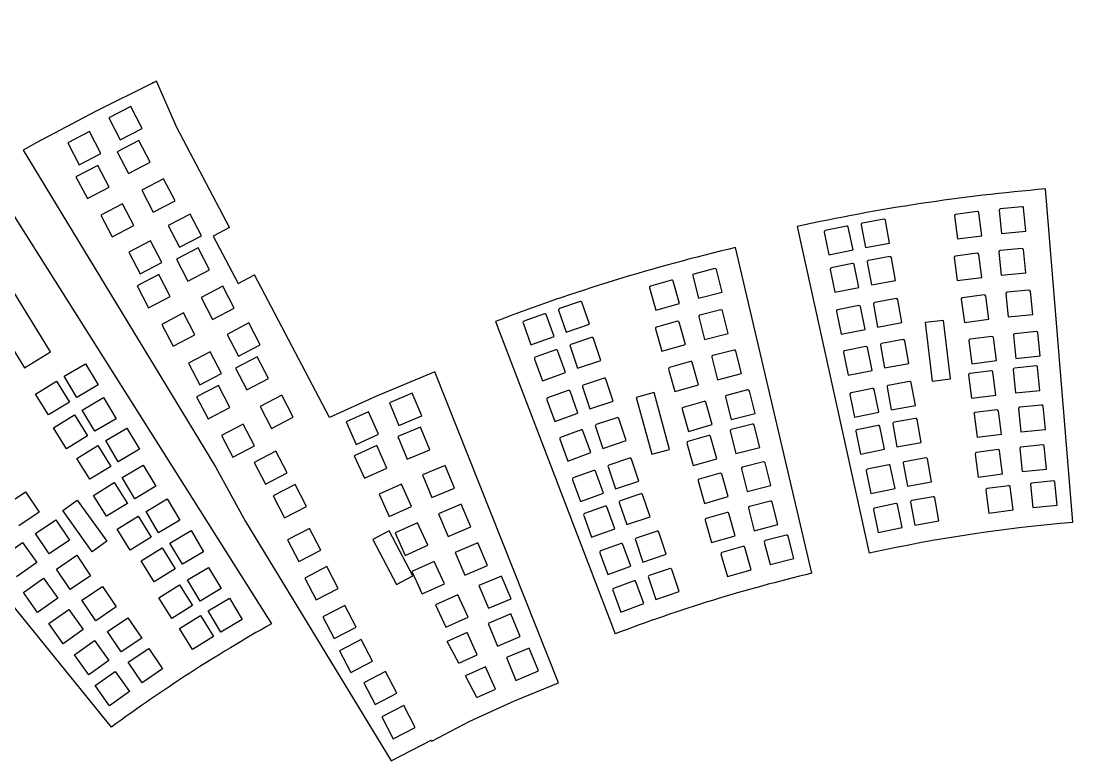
# Model space of a CAD drawing. Extents: x -234 to 632, y -244 to 547.
# Drawn here: x 8.9 to 179.8, y 426.4 to 546.6 of the extents above; entities that cross this region are included whole.
import ezdxf

# ---------------------------------------------------------------- set-up
doc = ezdxf.new("R2010")
doc.units = 0
doc.layers.get('0').update_dxf_attribs({"linetype": 'CONTINUOUS'})

msp = doc.modelspace()

# ---------------------------------------------------------------- linework, layer by layer
at = {"color": 7, "linetype": 'CONTINUOUS'}
for p, q in [((-12.26, 546.6), (49.62, 448.7)), ((30.36, 536.66), (30.4, 536.58)), ((30.4, 536.58), (30.36, 536.66)), ((30.92, 536.83), (30.4, 536.58)), ((34.22, 529.32), (30.92, 536.83)), ((26.74, 532.69), (23.2, 530.85)), ((28.59, 529.15), (26.74, 532.69)), ((23.2, 530.85), (25.05, 527.3)), ((20.07, 528.65), (16.53, 526.8)), ((21.92, 525.1), (20.07, 528.65)), ((25.05, 527.3), (28.59, 529.15)), ((42.77, 513.08), (34.22, 529.32)), ((11.51, 526.87), (9.27, 525.62)), ((16.53, 526.8), (18.37, 523.26)), ((28.08, 527.19), (24.54, 525.35)), ((29.92, 523.65), (28.08, 527.19)), ((9.27, 525.62), (40.52, 474.17)), ((18.37, 523.26), (21.92, 525.1)), ((24.54, 525.35), (26.38, 521.81)), ((21.41, 523.15), (17.86, 521.3)), ((23.25, 519.61), (21.41, 523.15)), ((26.38, 521.81), (29.92, 523.65)), ((23.62, 431.92), (-49.37, 521.84)), ((17.86, 521.3), (19.71, 517.76)), ((19.71, 517.76), (23.25, 519.61)), ((32.09, 520.96), (28.55, 519.11)), ((33.94, 517.41), (32.09, 520.96)), ((28.55, 519.11), (30.4, 515.57)), ((179.77, 465.18), (175.3, 519.32)), ((25.42, 516.91), (21.88, 515.07)), ((27.27, 513.37), (25.42, 516.91)), ((30.4, 515.57), (33.94, 517.41)), ((171.5, 516.44), (167.96, 516.08)), ((172.12, 512.48), (171.74, 516.24)), ((21.88, 515.07), (23.72, 511.53)), ((36.38, 515.25), (32.84, 513.4)), ((38.22, 511.71), (36.38, 515.25)), ((149.08, 514.4), (145.58, 513.78)), ((150, 510.51), (149.34, 514.22)), ((160.52, 514.94), (161.01, 511.2)), ((164.24, 515.65), (160.71, 515.19)), ((164.97, 511.71), (164.49, 515.46)), ((167.76, 515.84), (168.14, 512.08)), ((23.72, 511.53), (27.27, 513.37)), ((32.84, 513.4), (34.68, 509.86)), ((42.77, 513.08), (40.12, 511.68)), ((134.99, 513.21), (146.69, 460.16)), ((143.03, 513.29), (139.55, 512.58)), ((144.05, 509.41), (143.29, 513.11)), ((145.4, 513.52), (146.06, 509.8)), ((29.98, 510.91), (26.43, 509.07)), ((31.82, 507.37), (29.98, 510.91)), ((34.68, 509.86), (38.22, 511.71)), ((40.12, 511.68), (44.18, 503.97)), ((139.37, 512.32), (140.13, 508.62)), ((161.01, 511.2), (164.97, 511.71)), ((168.14, 512.08), (172.12, 512.48)), ((37.71, 509.75), (34.17, 507.91)), ((39.55, 506.21), (37.71, 509.75)), ((137.38, 456.9), (124.96, 509.79)), ((140.13, 508.62), (144.05, 509.41)), ((146.06, 509.8), (150, 510.51)), ((171.48, 509.67), (167.94, 509.31)), ((172.1, 505.71), (171.72, 509.47)), ((26.43, 509.07), (28.28, 505.53)), ((34.17, 507.91), (36.01, 504.36)), ((146.36, 507.45), (147.03, 503.73)), ((150.04, 508.33), (146.54, 507.71)), ((150.97, 504.43), (150.3, 508.15)), ((160.5, 508.18), (160.99, 504.43)), ((164.22, 508.88), (160.69, 508.43)), ((164.95, 504.95), (164.47, 508.69)), ((167.74, 509.07), (168.12, 505.31)), ((28.28, 505.53), (31.82, 507.37)), ((36.01, 504.36), (39.55, 506.21)), ((121.62, 506.38), (118.18, 505.5)), ((122.82, 502.56), (121.89, 506.22)), ((140.34, 506.24), (141.09, 502.55)), ((143.99, 507.22), (140.51, 506.51)), ((145.01, 503.34), (144.26, 507.04)), ((168.12, 505.31), (172.1, 505.71)), ((31.31, 505.42), (27.77, 503.57)), ((33.15, 501.87), (31.31, 505.42)), ((44.18, 503.97), (46.83, 505.36)), ((59.02, 482.19), (46.83, 505.36)), ((114.56, 504.53), (111.14, 503.56)), ((115.87, 500.74), (114.83, 504.37)), ((118.02, 505.23), (118.95, 501.57)), ((147.03, 503.73), (150.97, 504.43)), ((160.99, 504.43), (164.95, 504.95)), ((13.73, 492.88), (7.44, 503.1)), ((27.77, 503.57), (29.61, 500.03)), ((41.73, 503.51), (38.18, 501.67)), ((43.57, 499.97), (41.73, 503.51)), ((110.99, 503.28), (112.02, 499.65)), ((118.95, 501.57), (122.82, 502.56)), ((141.09, 502.55), (145.01, 503.34)), ((168.88, 502.29), (169.26, 498.53)), ((172.62, 502.89), (169.08, 502.54)), ((173.24, 498.94), (172.86, 502.69)), ((29.61, 500.03), (33.15, 501.87)), ((38.18, 501.67), (40.03, 498.13)), ((99.75, 501.05), (96.38, 499.92)), ((101.24, 497.34), (100.03, 500.91)), ((112.02, 499.65), (115.87, 500.74)), ((147.39, 500.62), (148.05, 496.9)), ((151.06, 501.51), (147.57, 500.88)), ((151.99, 497.61), (151.32, 501.32)), ((161.64, 501.4), (162.13, 497.65)), ((165.36, 502.11), (161.83, 501.65)), ((166.09, 498.17), (165.61, 501.91)), ((3.19, 500.49), (9.47, 490.26)), ((35.32, 499.18), (31.78, 497.33)), ((37.17, 495.64), (35.32, 499.18)), ((40.03, 498.13), (43.57, 499.97)), ((93.93, 499.06), (90.59, 497.84)), ((95.51, 495.38), (94.22, 498.92)), ((96.24, 499.63), (97.45, 496.06)), ((122.6, 499.68), (119.16, 498.81)), ((123.8, 495.86), (122.87, 499.52)), ((141.36, 499.42), (142.11, 495.72)), ((145.02, 500.39), (141.54, 499.68)), ((146.03, 496.52), (145.28, 500.22)), ((169.26, 498.53), (173.24, 498.94)), ((31.78, 497.33), (33.63, 493.79)), ((45.95, 497.56), (42.41, 495.71)), ((47.79, 494.01), (45.95, 497.56)), ((85.99, 497.79), (105.4, 447.05)), ((90.46, 497.56), (91.75, 494.01)), ((97.45, 496.06), (101.24, 497.34)), ((115.54, 497.83), (112.12, 496.86)), ((116.85, 494.05), (115.81, 497.68)), ((119, 498.54), (119.93, 494.88)), ((148.05, 496.9), (151.99, 497.61)), ((158.75, 497.98), (155.77, 497.62)), ((155.77, 497.62), (156.91, 488.13)), ((159.89, 488.48), (158.75, 497.98)), ((162.13, 497.65), (166.09, 498.17)), ((33.63, 493.79), (37.17, 495.64)), ((42.41, 495.71), (44.25, 492.17)), ((111.97, 496.58), (113, 492.95)), ((119.93, 494.88), (123.8, 495.86)), ((142.11, 495.72), (146.03, 496.52)), ((170.11, 495.56), (170.49, 491.8)), ((173.85, 496.16), (170.31, 495.8)), ((174.47, 492.2), (174.09, 495.96)), ((44.25, 492.17), (47.79, 494.01)), ((91.75, 494.01), (95.51, 495.38)), ((98.09, 493.77), (99.3, 490.19)), ((101.6, 495.19), (98.23, 494.06)), ((103.09, 491.47), (101.88, 495.05)), ((113, 492.95), (116.85, 494.05)), ((146.14, 493.74), (142.66, 493.03)), ((148.51, 493.96), (149.18, 490.25)), ((152.19, 494.85), (148.69, 494.22)), ((153.12, 490.95), (152.45, 494.67)), ((162.87, 494.67), (163.36, 490.92)), ((166.59, 495.37), (163.07, 494.92)), ((167.33, 491.44), (166.84, 495.18)), ((9.47, 490.26), (13.73, 492.88)), ((39.66, 492.88), (36.12, 491.03)), ((41.51, 489.34), (39.66, 492.88)), ((47.28, 492.06), (43.74, 490.21)), ((49.13, 488.52), (47.28, 492.06)), ((95.78, 493.2), (92.44, 491.98)), ((97.36, 489.51), (96.07, 493.06)), ((124.73, 493.15), (121.29, 492.27)), ((125.93, 489.33), (125, 492.99)), ((142.49, 492.76), (143.24, 489.06)), ((147.16, 489.86), (146.41, 493.56)), ((170.49, 491.8), (174.47, 492.2)), ((15.95, 488.89), (19.39, 490.93)), ((19.39, 490.93), (21.44, 487.49)), ((36.12, 491.03), (37.96, 487.49)), ((92.31, 491.69), (93.6, 488.15)), ((99.3, 490.19), (103.09, 491.47)), ((117.66, 491.3), (114.25, 490.32)), ((118.97, 487.51), (117.94, 491.14)), ((121.12, 492), (122.05, 488.34)), ((149.18, 490.25), (153.12, 490.95)), ((163.36, 490.92), (167.33, 491.44)), ((173.78, 490.57), (170.25, 490.21)), ((174.41, 486.61), (174.03, 490.37)), ((18, 485.45), (15.95, 488.89)), ((37.96, 487.49), (41.51, 489.34)), ((43.74, 490.21), (45.59, 486.67)), ((96.21, 439.12), (76.16, 489.61)), ((93.6, 488.15), (97.36, 489.51)), ((103.62, 488.59), (100.25, 487.46)), ((114.09, 490.05), (115.13, 486.42)), ((122.05, 488.34), (125.93, 489.33)), ((143.24, 489.06), (147.16, 489.86)), ((162.81, 489.08), (163.29, 485.33)), ((166.52, 489.79), (163, 489.33)), ((167.26, 485.85), (166.77, 489.59)), ((170.05, 489.97), (170.43, 486.21)), ((11.29, 486), (14.68, 488.12)), ((14.68, 488.12), (16.8, 484.72)), ((21.44, 487.49), (18, 485.45)), ((41, 487.38), (37.45, 485.54)), ((42.84, 483.84), (41, 487.38)), ((45.59, 486.67), (49.13, 488.52)), ((100.11, 487.17), (101.32, 483.59)), ((105.11, 484.87), (103.9, 488.45)), ((115.13, 486.42), (118.97, 487.51)), ((147.21, 486.92), (143.73, 486.21)), ((149.58, 487.15), (150.24, 483.43)), ((153.25, 488.04), (149.76, 487.41)), ((154.18, 484.14), (153.51, 487.85)), ((156.91, 488.13), (159.89, 488.48)), ((13.4, 482.61), (11.29, 486)), ((18.88, 483.4), (22.32, 485.44)), ((22.32, 485.44), (24.36, 482)), ((37.45, 485.54), (39.3, 482)), ((51.3, 485.82), (47.76, 483.98)), ((53.14, 482.28), (51.3, 485.82)), ((72.46, 486.14), (68.77, 484.61)), ((74, 482.46), (72.46, 486.14)), ((97.8, 486.6), (94.46, 485.38)), ((99.38, 482.91), (98.09, 486.46)), ((111.74, 486.24), (108.85, 485.45)), ((108.85, 485.45), (111.38, 476.22)), ((114.27, 477.02), (111.74, 486.24)), ((123.34, 485.52), (124.27, 481.86)), ((126.94, 486.67), (123.5, 485.8)), ((128.15, 482.85), (127.22, 486.51)), ((143.55, 485.95), (144.3, 482.25)), ((148.22, 483.05), (147.47, 486.75)), ((163.29, 485.33), (167.26, 485.85)), ((170.43, 486.21), (174.41, 486.61)), ((16.8, 484.72), (13.4, 482.61)), ((39.3, 482), (42.84, 483.84)), ((47.76, 483.98), (49.6, 480.44)), ((68.77, 484.61), (70.31, 480.92)), ((94.33, 485.09), (95.62, 481.54)), ((101.32, 483.59), (105.11, 484.87)), ((116.31, 483.57), (117.34, 479.94)), ((119.88, 484.82), (116.46, 483.85)), ((121.19, 481.04), (120.16, 484.67)), ((150.24, 483.43), (154.18, 484.14)), ((170.94, 483.63), (171.32, 479.87)), ((174.68, 484.23), (171.14, 483.87)), ((175.3, 480.27), (174.92, 484.03)), ((14.22, 480.52), (17.61, 482.63)), ((17.61, 482.63), (19.72, 479.23)), ((20.92, 479.96), (18.88, 483.4)), ((24.36, 482), (20.92, 479.96)), ((49.6, 480.44), (53.14, 482.28)), ((65.36, 483.13), (61.72, 481.48)), ((67, 479.49), (65.36, 483.13)), ((70.31, 480.92), (74, 482.46)), ((95.62, 481.54), (99.38, 482.91)), ((105.72, 482.17), (102.35, 481.04)), ((107.21, 478.46), (106, 482.03)), ((124.27, 481.86), (128.15, 482.85)), ((144.3, 482.25), (148.22, 483.05)), ((154.2, 482.05), (150.71, 481.42)), ((155.13, 478.15), (154.46, 481.87)), ((163.7, 482.74), (164.19, 478.99)), ((167.42, 483.44), (163.9, 482.99)), ((168.16, 479.51), (167.67, 483.25)), ((16.33, 477.12), (14.22, 480.52)), ((22.68, 478.44), (26.12, 480.48)), ((26.12, 480.48), (28.16, 477.04)), ((45.01, 481.14), (41.47, 479.3)), ((46.85, 477.6), (45.01, 481.14)), ((61.72, 481.48), (63.37, 477.84)), ((73.79, 480.64), (70.11, 479.11)), ((75.33, 476.96), (73.79, 480.64)), ((99.9, 480.18), (96.56, 478.96)), ((102.21, 480.75), (103.42, 477.18)), ((117.34, 479.94), (121.19, 481.04)), ((127.7, 481.14), (124.26, 480.26)), ((128.91, 477.31), (127.98, 480.97)), ((148.16, 480.93), (144.68, 480.22)), ((149.17, 477.06), (148.42, 480.76)), ((150.53, 481.16), (151.19, 477.44)), ((171.32, 479.87), (175.3, 480.27)), ((19.72, 479.23), (16.33, 477.12)), ((24.72, 475), (22.68, 478.44)), ((41.47, 479.3), (43.31, 475.76)), ((63.37, 477.84), (67, 479.49)), ((70.11, 479.11), (71.64, 475.42)), ((96.43, 478.68), (97.72, 475.13)), ((101.48, 476.5), (100.19, 480.04)), ((103.42, 477.18), (107.21, 478.46)), ((120.64, 479.28), (117.22, 478.31)), ((121.95, 475.5), (120.92, 479.13)), ((124.1, 479.99), (125.03, 476.33)), ((144.5, 479.96), (145.26, 476.26)), ((164.19, 478.99), (168.16, 479.51)), ((18.01, 475.55), (21.41, 477.67)), ((21.41, 477.67), (23.52, 474.27)), ((28.16, 477.04), (24.72, 475)), ((43.31, 475.76), (46.85, 477.6)), ((50.32, 476.75), (46.78, 474.91)), ((52.17, 473.21), (50.32, 476.75)), ((66.7, 477.63), (63.06, 475.98)), ((68.34, 473.99), (66.7, 477.63)), ((71.64, 475.42), (75.33, 476.96)), ((111.38, 476.22), (114.27, 477.02)), ((117.07, 478.03), (118.1, 474.4)), ((125.03, 476.33), (128.91, 477.31)), ((145.26, 476.26), (149.17, 477.06)), ((151.19, 477.44), (155.13, 478.15)), ((167.6, 476.98), (164.08, 476.52)), ((168.34, 473.04), (167.85, 476.79)), ((171.12, 477.17), (171.5, 473.41)), ((174.86, 477.77), (171.32, 477.41)), ((175.48, 473.81), (175.1, 477.57)), ((20.12, 472.16), (18.01, 475.55)), ((63.06, 475.98), (64.7, 472.34)), ((97.72, 475.13), (101.48, 476.5)), ((107.77, 475.59), (104.41, 474.46)), ((109.27, 471.87), (108.06, 475.45)), ((118.1, 474.4), (121.95, 475.5)), ((129.53, 475), (126.08, 474.12)), ((155.9, 475.65), (152.4, 475.02)), ((156.82, 471.75), (156.16, 475.47)), ((163.88, 476.27), (164.37, 472.53)), ((23.52, 474.27), (20.12, 472.16)), ((25.35, 472.43), (28.79, 474.47)), ((28.79, 474.47), (30.84, 471.03)), ((40.52, 474.17), (45.39, 465.33)), ((46.78, 474.91), (48.63, 471.37)), ((64.7, 472.34), (68.34, 473.99)), ((77.81, 474.41), (74.12, 472.87)), ((79.34, 470.72), (77.81, 474.41)), ((101.96, 473.6), (98.62, 472.38)), ((103.54, 469.92), (102.24, 473.46)), ((104.27, 474.17), (105.48, 470.6)), ((125.92, 473.85), (126.85, 470.19)), ((130.73, 471.17), (129.8, 474.83)), ((146.19, 473.56), (146.95, 469.86)), ((149.85, 474.53), (146.37, 473.82)), ((150.87, 470.66), (150.11, 474.36)), ((152.22, 474.76), (152.88, 471.04)), ((171.5, 473.41), (175.48, 473.81)), ((20.69, 469.54), (24.08, 471.66)), ((24.08, 471.66), (26.2, 468.26)), ((27.4, 468.99), (25.35, 472.43)), ((48.63, 471.37), (52.17, 473.21)), ((74.12, 472.87), (75.66, 469.19)), ((98.49, 472.09), (99.78, 468.55)), ((105.48, 470.6), (109.27, 471.87)), ((118.89, 471.9), (119.93, 468.26)), ((122.46, 473.15), (119.05, 472.17)), ((123.77, 469.36), (122.74, 472.99)), ((152.88, 471.04), (156.82, 471.75)), ((164.37, 472.53), (168.34, 473.04)), ((176.6, 471.92), (173.07, 471.56)), ((177.23, 467.96), (176.85, 471.72)), ((6.34, 467.9), (9.66, 470.14)), ((9.66, 470.14), (11.89, 466.82)), ((30.84, 471.03), (27.4, 468.99)), ((53.44, 471.31), (49.9, 469.47)), ((55.28, 467.77), (53.44, 471.31)), ((70.71, 471.39), (67.07, 469.75)), ((72.35, 467.75), (70.71, 471.39)), ((75.66, 469.19), (79.34, 470.72)), ((99.78, 468.55), (103.54, 469.92)), ((109.6, 469.81), (106.23, 468.68)), ((126.85, 470.19), (130.73, 471.17)), ((146.95, 469.86), (150.87, 470.66)), ((165.63, 470.42), (166.11, 466.68)), ((169.34, 471.13), (165.82, 470.68)), ((170.08, 467.19), (169.59, 470.94)), ((172.87, 471.32), (173.25, 467.56)), ((15.7, 467.09), (18.07, 468.79)), ((18.07, 468.79), (22.87, 462.11)), ((22.8, 466.15), (20.69, 469.54)), ((26.2, 468.26), (22.8, 466.15)), ((29.23, 466.93), (32.67, 468.97)), ((32.67, 468.97), (34.71, 465.53)), ((49.9, 469.47), (51.74, 465.93)), ((67.07, 469.75), (68.71, 466.11)), ((80.44, 468.11), (76.75, 466.57)), ((81.97, 464.42), (80.44, 468.11)), ((106.09, 468.39), (107.3, 464.81)), ((111.09, 466.09), (109.88, 469.67)), ((119.93, 468.26), (123.77, 469.36)), ((130.66, 468.63), (127.22, 467.76)), ((131.86, 464.81), (130.93, 468.47)), ((151.03, 468.21), (147.55, 467.5)), ((153.41, 468.44), (154.07, 464.73)), ((157.08, 469.33), (153.59, 468.7)), ((158.01, 465.43), (157.34, 469.15)), ((11.89, 466.82), (8.58, 464.59)), ((20.5, 460.41), (15.7, 467.09)), ((31.27, 463.49), (29.23, 466.93)), ((51.74, 465.93), (55.28, 467.77)), ((68.71, 466.11), (72.35, 467.75)), ((76.75, 466.57), (78.28, 462.89)), ((103.78, 467.82), (100.45, 466.6)), ((105.36, 464.13), (104.07, 467.68)), ((123.6, 466.78), (120.18, 465.81)), ((124.91, 462.99), (123.87, 466.63)), ((127.06, 467.48), (127.99, 463.82)), ((147.38, 467.24), (148.13, 463.54)), ((152.05, 464.34), (151.3, 468.04)), ((166.11, 466.68), (170.08, 467.19)), ((173.25, 467.56), (177.23, 467.96)), ((11.28, 463.36), (14.6, 465.6)), ((14.6, 465.6), (16.83, 462.28)), ((24.56, 464.05), (27.96, 466.16)), ((27.96, 466.16), (30.07, 462.76)), ((34.71, 465.53), (31.27, 463.49)), ((45.39, 465.33), (69.02, 426.42)), ((73.34, 465.09), (69.7, 463.45)), ((74.98, 461.45), (73.34, 465.09)), ((100.31, 466.31), (101.6, 462.76)), ((107.3, 464.81), (111.09, 466.09)), ((120.03, 465.53), (121.06, 461.9)), ((127.99, 463.82), (131.86, 464.81)), ((154.07, 464.73), (158.01, 465.43)), ((13.52, 460.05), (11.28, 463.36)), ((26.67, 460.65), (24.56, 464.05)), ((33.1, 461.81), (36.54, 463.85)), ((36.54, 463.85), (38.58, 460.41)), ((55.77, 464.18), (52.23, 462.33)), ((57.61, 460.64), (55.77, 464.18)), ((68.71, 463.77), (66.06, 462.37)), ((72.54, 456.49), (68.71, 463.77)), ((69.7, 463.45), (71.34, 459.81)), ((78.28, 462.89), (81.97, 464.42)), ((101.6, 462.76), (105.36, 464.13)), ((112.22, 463.73), (108.85, 462.6)), ((113.71, 460.01), (112.5, 463.59)), ((121.06, 461.9), (124.91, 462.99)), ((133.25, 463.1), (129.81, 462.23)), ((148.13, 463.54), (152.05, 464.34)), ((5.9, 459.57), (9.16, 461.89)), ((9.16, 461.89), (11.48, 458.63)), ((16.83, 462.28), (13.52, 460.05)), ((22.87, 462.11), (20.5, 460.41)), ((30.07, 462.76), (26.67, 460.65)), ((35.14, 458.37), (33.1, 461.81)), ((52.23, 462.33), (54.07, 458.79)), ((66.06, 462.37), (69.89, 455.1)), ((71.34, 459.81), (74.98, 461.45)), ((83.14, 461.83), (79.45, 460.3)), ((84.68, 458.15), (83.14, 461.83)), ((106.4, 461.73), (103.06, 460.52)), ((107.98, 458.05), (106.69, 461.6)), ((108.71, 462.31), (109.92, 458.73)), ((129.64, 461.96), (130.57, 458.3)), ((134.45, 459.28), (133.52, 462.94)), ((14.69, 457.58), (18.01, 459.82)), ((18.01, 459.82), (20.24, 456.5)), ((28.44, 458.93), (31.83, 461.04)), ((31.83, 461.04), (33.94, 457.64)), ((38.58, 460.41), (35.14, 458.37)), ((54.07, 458.79), (57.61, 460.64)), ((79.45, 460.3), (80.99, 456.61)), ((102.93, 460.23), (104.22, 456.68)), ((109.92, 458.73), (113.71, 460.01)), ((122.61, 460), (123.65, 456.37)), ((126.18, 461.25), (122.77, 460.28)), ((127.49, 457.47), (126.46, 461.1)), ((11.48, 458.63), (8.22, 456.31)), ((30.55, 455.53), (28.44, 458.93)), ((35.96, 455.81), (39.4, 457.85)), ((39.4, 457.85), (41.44, 454.41)), ((58.59, 457.98), (55.04, 456.13)), ((60.43, 454.44), (58.59, 457.98)), ((76.04, 458.82), (72.4, 457.18)), ((77.69, 455.18), (76.04, 458.82)), ((80.99, 456.61), (84.68, 458.15)), ((104.22, 456.68), (107.98, 458.05)), ((130.57, 458.3), (134.45, 459.28)), ((16.93, 454.26), (14.69, 457.58)), ((20.24, 456.5), (16.93, 454.26)), ((33.94, 457.64), (30.55, 455.53)), ((55.04, 456.13), (56.89, 452.59)), ((69.89, 455.1), (72.54, 456.49)), ((72.4, 457.18), (73.73, 454.24)), ((86.99, 456.43), (83.3, 454.89)), ((88.53, 452.74), (86.99, 456.43)), ((110.82, 456.24), (112.03, 452.66)), ((114.33, 457.66), (110.96, 456.52)), ((115.82, 453.94), (114.61, 457.52)), ((123.65, 456.37), (127.49, 457.47)), ((9.31, 453.79), (12.57, 456.11)), ((12.57, 456.11), (14.89, 452.85)), ((18.83, 452.51), (22.15, 454.74)), ((22.15, 454.74), (24.38, 451.43)), ((31.29, 452.92), (34.69, 455.04)), ((34.69, 455.04), (36.8, 451.64)), ((38, 452.37), (35.96, 455.81)), ((56.89, 452.59), (60.43, 454.44)), ((74.09, 453.56), (77.69, 455.18)), ((83.3, 454.89), (84.84, 451.21)), ((108.51, 455.66), (105.17, 454.45)), ((110.09, 451.98), (108.8, 455.53)), ((11.63, 450.53), (9.31, 453.79)), ((14.89, 452.85), (11.63, 450.53)), ((33.41, 449.53), (31.29, 452.92)), ((41.44, 454.41), (38, 452.37)), ((39.34, 450.8), (42.78, 452.84)), ((42.78, 452.84), (44.82, 449.4)), ((74.09, 453.56), (73.73, 454.24)), ((79.89, 453.41), (76.25, 451.77)), ((81.53, 449.77), (79.89, 453.41)), ((84.84, 451.21), (88.53, 452.74)), ((105.04, 454.16), (106.33, 450.61)), ((112.03, 452.66), (115.82, 453.94)), ((13.45, 448.72), (16.71, 451.04)), ((16.71, 451.04), (19.03, 447.78)), ((21.07, 449.19), (18.83, 452.51)), ((24.38, 451.43), (21.07, 449.19)), ((36.8, 451.64), (33.41, 449.53)), ((61.5, 451.69), (57.96, 449.85)), ((63.35, 448.15), (61.5, 451.69)), ((76.25, 451.77), (77.9, 448.13)), ((106.33, 450.61), (110.09, 451.98)), ((22.98, 447.45), (26.29, 449.68)), ((26.29, 449.68), (28.53, 446.37)), ((34.67, 447.92), (38.07, 450.03)), ((38.07, 450.03), (40.18, 446.63)), ((41.38, 447.36), (39.34, 450.8)), ((44.82, 449.4), (41.38, 447.36)), ((57.96, 449.85), (59.81, 446.3)), ((77.9, 448.13), (81.53, 449.77)), ((88.47, 450.3), (84.79, 448.76)), ((90.01, 446.61), (88.47, 450.3)), ((15.77, 445.46), (13.45, 448.72)), ((19.03, 447.78), (15.77, 445.46)), ((36.78, 444.52), (34.67, 447.92)), ((59.81, 446.3), (63.35, 448.15)), ((84.79, 448.76), (86.32, 445.08)), ((17.6, 443.66), (20.86, 445.98)), ((20.86, 445.98), (23.18, 442.72)), ((25.22, 444.13), (22.98, 447.45)), ((28.53, 446.37), (25.22, 444.13)), ((40.18, 446.63), (36.78, 444.52)), ((64.18, 446.14), (60.64, 444.3)), ((66.03, 442.6), (64.18, 446.14)), ((81.37, 447.28), (78.15, 445.83)), ((83.02, 443.64), (81.37, 447.28)), ((86.32, 445.08), (90.01, 446.61)), ((26.35, 442.44), (29.67, 444.68)), ((29.67, 444.68), (31.91, 441.36)), ((60.64, 444.3), (62.49, 440.76)), ((80.02, 442.29), (78.15, 445.83)), ((91.45, 444.74), (87.76, 443.2)), ((92.98, 441.05), (91.45, 444.74)), ((19.92, 440.4), (17.6, 443.66)), ((23.18, 442.72), (19.92, 440.4)), ((62.49, 440.76), (66.03, 442.6)), ((80.02, 442.29), (83.02, 443.64)), ((87.76, 443.2), (89.29, 439.51)), ((20.97, 438.65), (24.23, 440.97)), ((24.23, 440.97), (26.55, 437.71)), ((28.59, 439.12), (26.35, 442.44)), ((31.91, 441.36), (28.59, 439.12)), ((68.12, 440.97), (64.58, 439.13)), ((69.96, 437.43), (68.12, 440.97)), ((84.35, 441.72), (81.09, 440.25)), ((85.99, 438.08), (84.35, 441.72)), ((89.29, 439.51), (92.98, 441.05)), ((64.58, 439.13), (66.42, 435.58)), ((82.95, 436.71), (81.09, 440.25)), ((23.29, 435.39), (20.97, 438.65)), ((26.55, 437.71), (23.29, 435.39)), ((66.42, 435.58), (69.96, 437.43)), ((82.95, 436.71), (85.99, 438.08)), ((71.09, 435.41), (67.55, 433.56)), ((72.94, 431.86), (71.09, 435.41)), ((67.55, 433.56), (69.39, 430.02)), ((75.63, 429.62), (81.83, 432.89)), ((69.39, 430.02), (72.94, 431.86)), ((69.02, 426.42), (75.55, 429.82)), ((75.55, 429.82), (75.63, 429.62))]:
    msp.add_line(p, q, dxfattribs=at)
at = {"color": 7, "linetype": 'CONTINUOUS', "flags": 128}
for points in [[(30.4, 536.58), (21.02, 531.93), (11.51, 526.87)], [(76.16, 489.61), (66.65, 485.65), (59.02, 482.19)], [(81.83, 432.89), (89.1, 436.17), (96.21, 439.12)]]:
    msp.add_lwpolyline(points, dxfattribs=at)
at = {"color": 7, "linetype": 'CONTINUOUS'}
for centre, radius, start, end in [((200.74, 215.22), 305.16, 94.7823, 102.4441), ((167.99, 515.86), 0.224, 95.7658, 185.7658), ((171.52, 516.22), 0.224, 5.7658, 95.7658), ((149.12, 514.18), 0.224, 10.1476, 100.1476), ((160.74, 514.97), 0.224, 97.393, 187.393), ((164.27, 515.43), 0.224, 7.393, 97.393), ((139.59, 512.36), 0.224, 101.5159, 191.5159), ((143.07, 513.07), 0.224, 11.5159, 101.5159), ((145.62, 513.56), 0.224, 100.1476, 190.1476), ((195.06, 212.8), 305.16, 103.2809, 110.9428), ((167.97, 509.09), 0.224, 95.7658, 185.7658), ((171.5, 509.45), 0.224, 5.7658, 95.7658), ((146.58, 507.49), 0.224, 100.1476, 190.1476), ((150.08, 508.11), 0.224, 10.1476, 100.1476), ((160.72, 508.21), 0.224, 97.393, 187.393), ((164.25, 508.66), 0.224, 7.393, 97.393), ((121.67, 506.16), 0.224, 14.2644, 104.2644), ((140.56, 506.29), 0.224, 101.5159, 191.5159), ((144.04, 507), 0.224, 11.5159, 101.5159), ((114.62, 504.31), 0.224, 15.8917, 105.8917), ((118.23, 505.29), 0.224, 104.2644, 194.2644), ((111.2, 503.34), 0.224, 105.8917, 195.8917), ((169.1, 502.31), 0.224, 95.7658, 185.7658), ((172.64, 502.67), 0.224, 5.7658, 95.7658), ((99.82, 500.84), 0.224, 18.6463, 108.6463), ((147.61, 500.66), 0.224, 100.1476, 190.1476), ((151.1, 501.28), 0.224, 10.1476, 100.1476), ((161.86, 501.43), 0.224, 97.393, 187.393), ((165.38, 501.88), 0.224, 7.393, 97.393), ((94.01, 498.85), 0.224, 20.0145, 110.0145), ((96.45, 499.71), 0.224, 108.6463, 198.6463), ((122.66, 499.47), 0.224, 14.2644, 104.2644), ((141.58, 499.46), 0.224, 101.5159, 191.5159), ((145.06, 500.17), 0.224, 11.5159, 101.5159), ((90.67, 497.63), 0.224, 110.0145, 200.0145), ((115.6, 497.62), 0.224, 15.8917, 105.8917), ((119.21, 498.59), 0.224, 104.2644, 194.2644), ((112.18, 496.64), 0.224, 105.8917, 195.8917), ((170.34, 495.58), 0.224, 95.7658, 185.7658), ((173.87, 495.94), 0.224, 5.7658, 95.7658), ((98.3, 493.84), 0.224, 108.6463, 198.6463), ((101.67, 494.98), 0.224, 18.6463, 108.6463), ((146.19, 493.52), 0.224, 11.5159, 101.5159), ((148.73, 494), 0.224, 100.1476, 190.1476), ((152.23, 494.63), 0.224, 10.1476, 100.1476), ((163.1, 494.69), 0.224, 97.393, 187.393), ((166.62, 495.15), 0.224, 7.393, 97.393), ((95.86, 492.99), 0.224, 20.0145, 110.0145), ((121.34, 492.06), 0.224, 104.2644, 194.2644), ((124.78, 492.93), 0.224, 14.2644, 104.2644), ((142.71, 492.81), 0.224, 101.5159, 191.5159), ((92.52, 491.77), 0.224, 110.0145, 200.0145), ((114.31, 490.11), 0.224, 105.8917, 195.8917), ((117.72, 491.08), 0.224, 15.8917, 105.8917), ((173.81, 490.35), 0.224, 5.7658, 95.7658), ((103.69, 488.38), 0.224, 18.6463, 108.6463), ((163.03, 489.11), 0.224, 97.393, 187.393), ((166.55, 489.56), 0.224, 7.393, 97.393), ((170.27, 489.99), 0.224, 95.7658, 185.7658), ((100.32, 487.24), 0.224, 108.6463, 198.6463), ((147.25, 486.7), 0.224, 11.5159, 101.5159), ((149.8, 487.19), 0.224, 100.1476, 190.1476), ((153.29, 487.82), 0.224, 10.1476, 100.1476), ((94.54, 485.17), 0.224, 110.0145, 200.0145), ((97.88, 486.39), 0.224, 20.0145, 110.0145), ((123.56, 485.58), 0.224, 104.2644, 194.2644), ((127, 486.45), 0.224, 14.2644, 104.2644), ((143.77, 485.99), 0.224, 101.5159, 191.5159), ((116.52, 483.63), 0.224, 105.8917, 195.8917), ((119.94, 484.61), 0.224, 15.8917, 105.8917), ((171.17, 483.65), 0.224, 95.7658, 185.7658), ((174.7, 484.01), 0.224, 5.7658, 95.7658), ((105.79, 481.96), 0.224, 18.6463, 108.6463), ((154.24, 481.83), 0.224, 10.1476, 100.1476), ((163.92, 482.77), 0.224, 97.393, 187.393), ((167.45, 483.22), 0.224, 7.393, 97.393), ((99.98, 479.97), 0.224, 20.0145, 110.0145), ((102.42, 480.83), 0.224, 108.6463, 198.6463), ((124.32, 480.04), 0.224, 104.2644, 194.2644), ((127.76, 480.92), 0.224, 14.2644, 104.2644), ((144.72, 480), 0.224, 101.5159, 191.5159), ((148.2, 480.71), 0.224, 11.5159, 101.5159), ((150.75, 481.2), 0.224, 100.1476, 190.1476), ((96.64, 478.75), 0.224, 110.0145, 200.0145), ((120.7, 479.07), 0.224, 15.8917, 105.8917), ((117.29, 478.1), 0.224, 105.8917, 195.8917), ((167.63, 476.76), 0.224, 7.393, 97.393), ((171.35, 477.19), 0.224, 95.7658, 185.7658), ((174.88, 477.55), 0.224, 5.7658, 95.7658), ((107.85, 475.38), 0.224, 18.6463, 108.6463), ((129.58, 474.78), 0.224, 14.2644, 104.2644), ((152.44, 474.8), 0.224, 100.1476, 190.1476), ((155.93, 475.43), 0.224, 10.1476, 100.1476), ((164.11, 476.3), 0.224, 97.393, 187.393), ((102.03, 473.39), 0.224, 20.0145, 110.0145), ((104.48, 474.25), 0.224, 108.6463, 198.6463), ((126.14, 473.9), 0.224, 104.2644, 194.2644), ((146.41, 473.6), 0.224, 101.5159, 191.5159), ((149.89, 474.31), 0.224, 11.5159, 101.5159), ((98.7, 472.17), 0.224, 110.0145, 200.0145), ((119.11, 471.96), 0.224, 105.8917, 195.8917), ((122.52, 472.93), 0.224, 15.8917, 105.8917), ((173.09, 471.34), 0.224, 95.7658, 185.7658), ((176.62, 471.7), 0.224, 5.7658, 95.7658), ((109.67, 469.6), 0.224, 18.6463, 108.6463), ((165.85, 470.45), 0.224, 97.393, 187.393), ((169.37, 470.91), 0.224, 7.393, 97.393), ((106.31, 468.46), 0.224, 108.6463, 198.6463), ((130.71, 468.41), 0.224, 14.2644, 104.2644), ((151.08, 467.99), 0.224, 11.5159, 101.5159), ((153.63, 468.48), 0.224, 100.1476, 190.1476), ((157.12, 469.11), 0.224, 10.1476, 100.1476), ((100.52, 466.39), 0.224, 110.0145, 200.0145), ((103.86, 467.6), 0.224, 20.0145, 110.0145), ((123.66, 466.56), 0.224, 15.8917, 105.8917), ((127.27, 467.54), 0.224, 104.2644, 194.2644), ((147.6, 467.29), 0.224, 101.5159, 191.5159), ((120.24, 465.59), 0.224, 105.8917, 195.8917), ((200.72, 215.42), 250.63, 94.7947, 102.4491), ((112.29, 463.52), 0.224, 18.6463, 108.6463), ((133.3, 462.89), 0.224, 14.2644, 104.2644), ((106.48, 461.52), 0.224, 20.0145, 110.0145), ((108.92, 462.38), 0.224, 108.6463, 198.6463), ((126.25, 461.04), 0.224, 15.8917, 105.8917), ((129.86, 462.01), 0.224, 104.2644, 194.2644), ((103.14, 460.31), 0.224, 110.0145, 200.0145), ((122.83, 460.06), 0.224, 105.8917, 195.8917), ((195.01, 212.97), 250.64, 103.2936, 110.9475), ((111.03, 456.31), 0.224, 108.6463, 198.6463), ((114.4, 457.44), 0.224, 18.6463, 108.6463), ((105.25, 454.23), 0.224, 110.0145, 200.0145), ((108.59, 455.45), 0.224, 20.0145, 110.0145), ((177, 222.73), 259.4, 119.4123, 126.2497)]:
    msp.add_arc(centre, radius, start, end, dxfattribs=at)

doc.saveas('drawing.dxf')
